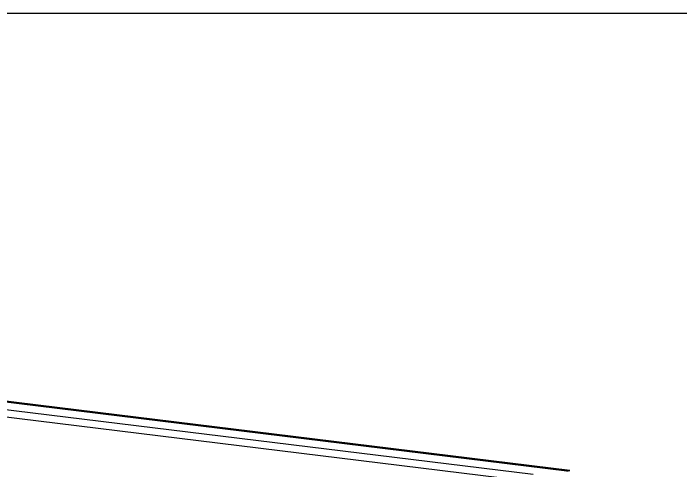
# Model space of a CAD drawing. Header units: millimetres. Extents: x -25 to 741, y -3272 to -3021.
# Drawn here: x 64 to 151.4, y -3080.7 to -3020.8 of the extents above; entities that cross this region are included whole.
import ezdxf

# ---------------------------------------------------------------- set-up
doc = ezdxf.new("R2010")
doc.units = ezdxf.units.MM

# ---------------------------------------------------------------- blocks, each defined once
blk = doc.blocks.new('*u3')
at = {"color": 7}
for p, q in [((71.724, 65.729), (-4.859, 75.147)), ((71.325, 65.653), (-5.258, 75.07)), ((-3.904, 73.962), (66.925, 65.252)), ((-3.885, 72.989), (65.355, 64.474))]:
    blk.add_line(p, q, dxfattribs=at)
at = {"color": 7, "start_tangent": (0.896036, 0.443982), "end_tangent": (0.991588, -0.129434)}
blk.add_spline([(71.325, 65.653), (71.675, 65.733), (71.724, 65.729)], degree=3, dxfattribs=at)
blk = doc.blocks.new('u5')
at = {"layer": 'Defpoints', "color": 2}
blk.add_lwpolyline([(0, 251.272), (-179.665, 251.272), (-179.665, 0), (0, 0)], close=True, dxfattribs=at)
blk.add_blockref('*u3', (-89.832, 125.636))

msp = doc.modelspace()

# ---------------------------------------------------------------- block references
msp.add_blockref('u5', (154.947, -3272.04))

doc.saveas('drawing.dxf')
